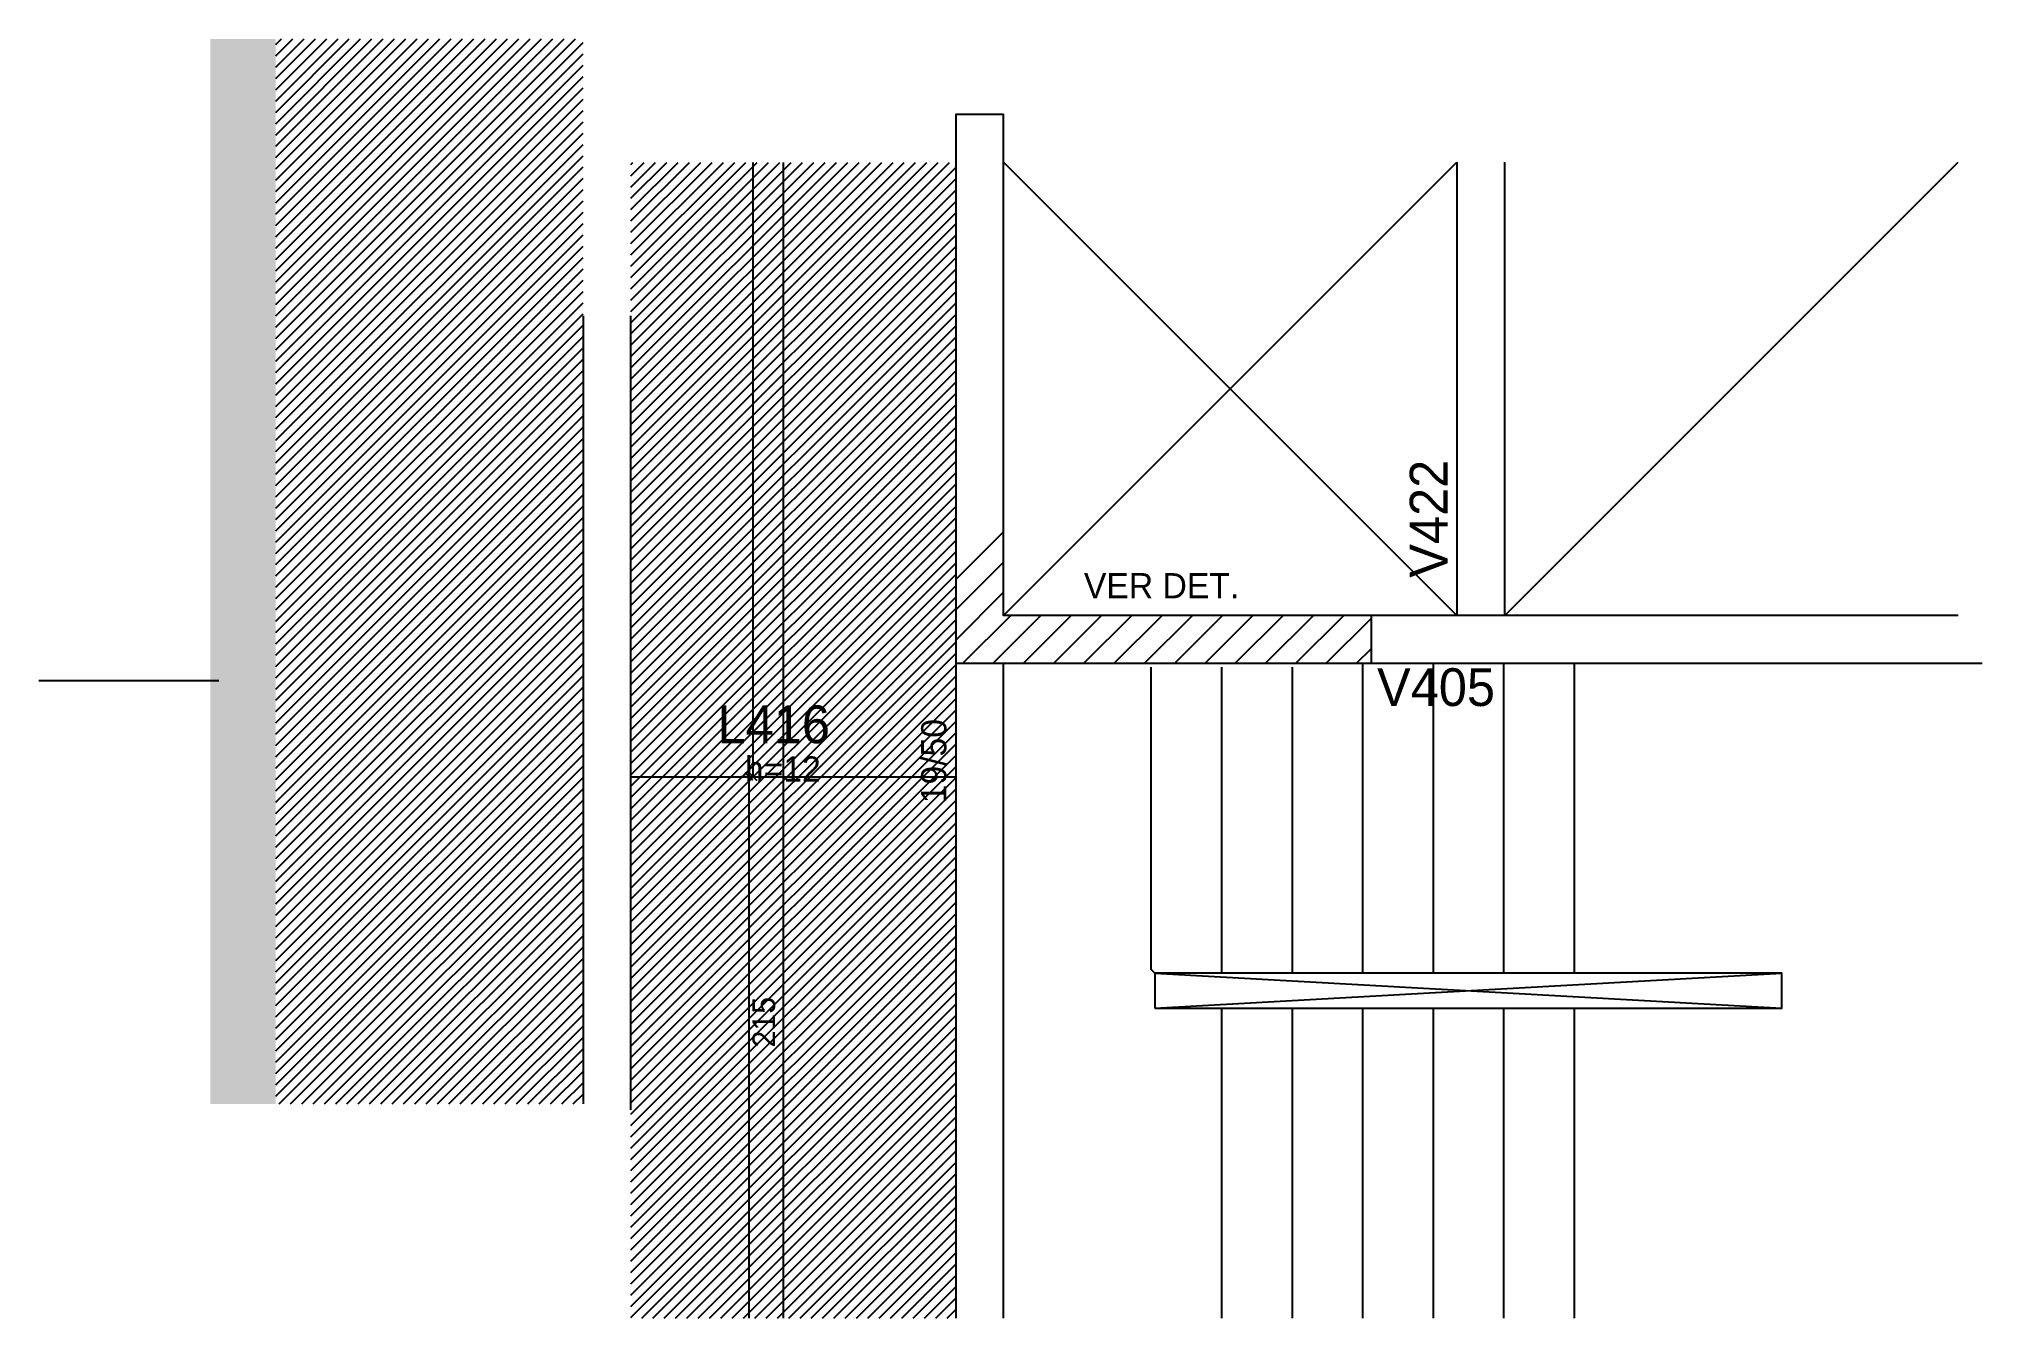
# Model space of a CAD drawing. Header units: metres. Extents: x 4817 to 5589, y 1505 to 2013.
import ezdxf

# ---------------------------------------------------------------- set-up
doc = ezdxf.new("R2010")
doc.units = ezdxf.units.M
for name, color, linetype in [('1', 7, 'Continuous'), ('3', 7, 'Continuous'), ('4', 7, 'Continuous'), ('7', 7, 'Continuous'), ('9', 7, 'Continuous'), ('Hachura', 7, 'Continuous'), ('Painéis', 7, 'Continuous'), ('REAPROVEITAMENTO', 7, 'Continuous')]:
    doc.layers.add(name, color=color, linetype=linetype)

msp = doc.modelspace()

# ---------------------------------------------------------------- hatches: boundary and pattern name
at = {"layer": 'Hachura'}
h = msp.add_hatch(color=7, dxfattribs=at)
h.dxf.hatch_style = 1
h.paths.add_polyline_path([(4885.48, 1590.12), (4911.48, 1590.12), (4911.48, 2013.12), (4885.48, 2013.12), (4885.48, 1590.12)])
at = {"layer": 'REAPROVEITAMENTO'}
h = msp.add_hatch(dxfattribs=at)
h.set_pattern_fill('ANSI31')
h.paths.add_polyline_path([(5033.48, 1590.12), (4911.48, 1590.12), (4911.48, 2013.12), (5033.48, 2013.12), (5033.48, 1590.12)])
h = msp.add_hatch(dxfattribs=at)
h.set_pattern_fill('ANSI31')
h.paths.add_polyline_path([(5181.47, 1964.07), (5052.47, 1964.07), (5052.47, 1505.07), (5181.47, 1505.07), (5181.47, 1964.07)])

# ---------------------------------------------------------------- linework, layer by layer
at = {"layer": '1', "color": 1, "lineweight": 25}
for p, q in [((5200.47, 1784.12), (5380.47, 1964.12)), ((5200.47, 1964.12), (5380.47, 1784.12)), ((5200.47, 1784.12), (5380.47, 1964.12)), ((5200.47, 1964.12), (5380.47, 1784.12)), ((5399.47, 1784.12), (5579.47, 1964.12)), ((5399.47, 1784.12), (5579.47, 1964.12))]:
    msp.add_line(p, q, dxfattribs=at)
at = {"layer": '3', "color": 3, "lineweight": 25}
for p, q in [((5181.47, 1798.38), (5200.47, 1817.38)), ((5181.47, 1786.36), (5200.47, 1805.36)), ((5181.47, 1774.34), (5200.47, 1793.34)), ((5184.28, 1765.12), (5203.28, 1784.12)), ((5196.3, 1765.12), (5215.3, 1784.12)), ((5208.32, 1765.12), (5227.32, 1784.12)), ((5220.34, 1765.12), (5239.34, 1784.12)), ((5232.36, 1765.12), (5251.36, 1784.12)), ((5244.38, 1765.12), (5263.38, 1784.12)), ((5256.4, 1765.12), (5275.4, 1784.12)), ((5268.42, 1765.12), (5287.42, 1784.12)), ((5280.44, 1765.12), (5299.44, 1784.12)), ((5292.46, 1765.12), (5311.46, 1784.12)), ((5304.49, 1765.12), (5323.49, 1784.12)), ((5316.51, 1765.12), (5335.51, 1784.12)), ((5328.53, 1765.12), (5346.47, 1783.06)), ((5340.55, 1765.12), (5346.47, 1771.04)), ((4817.42, 1758.24), (4888.85, 1758.24))]:
    msp.add_line(p, q, dxfattribs=at)
for points in [[(5380.47, 1964.12), (5380.47, 1784.12)], [(5399.47, 1784.12), (5399.47, 1964.12)], [(5033.47, 1903.12), (5033.47, 1590.12)], [(5052.47, 1587.84), (5052.47, 1903.12)], [(5380.47, 1784.12), (5346.47, 1784.12)], [(5399.47, 1784.12), (5380.47, 1784.12)], [(5579.47, 1784.12), (5399.47, 1784.12)], [(5181.47, 1765.12), (5181.47, 1505.12)], [(5200.47, 1505.12), (5200.47, 1765.12)], [(5346.47, 1765.12), (5389.97, 1765.12)], [(5389.97, 1765.12), (5588.97, 1765.12)]]:
    msp.add_lwpolyline(points, dxfattribs=at)
at = {"layer": '7', "color": 7, "lineweight": 25}
msp.add_lwpolyline([(5181.47, 1765.12), (5346.47, 1765.12), (5346.47, 1784.12), (5200.47, 1784.12), (5200.47, 1983.12), (5181.47, 1983.12), (5181.47, 1765.12)], dxfattribs=at)
at = {"layer": '9', "color": 9, "lineweight": 25}
for p, q in [((5258.97, 1763.62), (5258.97, 1643.62)), ((5286.97, 1763.62), (5286.97, 1642.12)), ((5314.97, 1763.62), (5314.97, 1642.12)), ((5342.97, 1765.12), (5342.97, 1642.12)), ((5370.97, 1765.12), (5370.97, 1642.12)), ((5398.97, 1765.12), (5398.97, 1642.12)), ((5426.97, 1765.12), (5426.97, 1642.12)), ((5260.47, 1642.12), (5258.97, 1643.62)), ((5260.47, 1642.12), (5509.47, 1628.12)), ((5260.47, 1628.12), (5509.47, 1642.12)), ((5286.97, 1628.12), (5286.97, 1505.12)), ((5314.97, 1628.12), (5314.97, 1505.12)), ((5342.97, 1628.12), (5342.97, 1505.12)), ((5370.97, 1628.12), (5370.97, 1505.12)), ((5398.97, 1628.12), (5398.97, 1505.12)), ((5426.97, 1628.12), (5426.97, 1505.12))]:
    msp.add_line(p, q, dxfattribs=at)
msp.add_lwpolyline([(5260.47, 1628.12), (5509.47, 1628.12), (5509.47, 1642.12), (5260.47, 1642.12), (5260.47, 1628.12)], dxfattribs=at)
at = {"layer": 'Painéis', "color": 4, "lineweight": 25}
for p, q in [((5100.96, 1964.07), (5100.96, 1720.07)), ((5097.96, 1720.07), (5096.34, 1720.07)), ((5099.34, 1720.07), (5099.34, 1505.07))]:
    msp.add_line(p, q, dxfattribs=at)
at = {"layer": 'Painéis', "color": 200, "lineweight": 25}
for p, q in [((5112.97, 1964.07), (5112.97, 1505.07)), ((5052.47, 1720.07), (5181.47, 1720.07))]:
    msp.add_line(p, q, dxfattribs=at)
at = {"layer": 'Painéis', "color": 0, "lineweight": 25}
for p, q in [((5100.84, 1718.57), (5097.84, 1721.57)), ((5099.46, 1721.57), (5102.46, 1718.57))]:
    msp.add_line(p, q, dxfattribs=at)

# ---------------------------------------------------------------- texts
at = {"layer": '3', "color": 3, "lineweight": 25}
for s, p in [('VER DET.', (5232.35, 1790.96)), ('h=12', (5097.74, 1718.18))]:
    msp.add_text(s, height=10, dxfattribs=at).set_placement(p)
msp.add_text('19/50', height=10, rotation=90, dxfattribs=at).set_placement((5177.72, 1709.55))
at = {"layer": '4', "color": 4, "lineweight": 25}
msp.add_text('V422', height=15, rotation=90, dxfattribs=at).set_placement((5376.72, 1799.12))
for s, p in [('V405', (5348.72, 1748.17)), ('L416', (5086.88, 1733.4))]:
    msp.add_text(s, height=15, dxfattribs=at).set_placement(p)
at = {"layer": 'Painéis', "color": 240, "lineweight": 25}
msp.add_text('215', height=9, rotation=90, dxfattribs=at).set_placement((5109.74, 1612.57))

doc.saveas('drawing.dxf')
